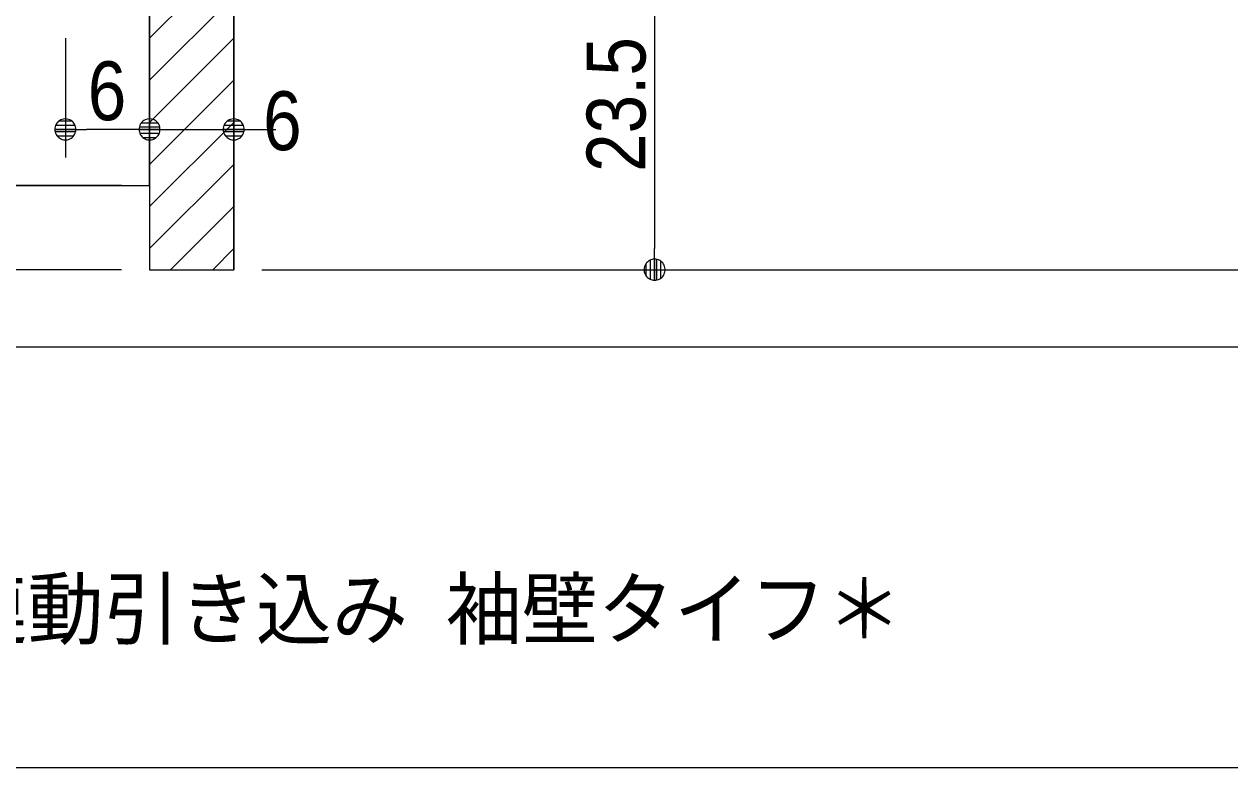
# Model space of a CAD drawing. Units: millimetres, scale not verified. Extents: x -606 to 606, y -304 to 304.
# Drawn here: x -343.7 to -257.8, y -277 to -224 of the extents above; entities that cross this region are included whole.
import ezdxf
from ezdxf.enums import TextEntityAlignment as Align

# ---------------------------------------------------------------- set-up
doc = ezdxf.new("R2010")
doc.units = ezdxf.units.MM
doc.header["$LTSCALE"] = 2
for name, color, linetype, lineweight in [('0-0_1図面枠', 7, 'Continuous', 9), ('0-1_3一般', 7, 'Continuous', 9), ('0-2_2寸法-1', 7, 'Continuous', 9), ('0-3_0', 7, 'Continuous', 9), ('0-5_2寸法-2', 7, 'Continuous', 9)]:
    doc.layers.add(name, color=color, linetype=linetype, lineweight=lineweight)
doc.styles.add('ＭＳ ゴシック', font='')
doc.styles.add('ＭＳ Ｐゴシック', font='')
doc.styles.get('ＭＳ ゴシック').set_extended_font_data('MS Gothic')
doc.styles.get('ＭＳ Ｐゴシック').set_extended_font_data('MS PGothic')

# ---------------------------------------------------------------- blocks, each defined once
blk = doc.blocks.new('グループ-2')
at = {"layer": '0-0_1図面枠'}
blk.add_line((-800, -494), (800, -494), dxfattribs=at)
blk.add_lwpolyline([(-800, 554), (800, 554), (800, -554), (-800, -554)], close=True, dxfattribs=at)
blk = doc.blocks.new('図面枠')
at = {"layer": '0-0_1図面枠'}
blk.add_blockref('グループ-2', (0, 0), dxfattribs=at)
blk = doc.blocks.new('_Dot')
at = {"layer": '0-3_0'}
for p, q in [((-1, 0), (-2, 0)), ((0.978, 0.2), (-0.978, 0.2)), ((0.799, 0.6), (-0.799, 0.6)), ((0.916, -0.398), (-0.916, -0.398)), ((0.6, -0.798), (-0.6, -0.798))]:
    blk.add_line(p, q, dxfattribs=at)
for points in [[(1, 0), (0.992, 0.125), (0.969, 0.249), (0.93, 0.368), (0.876, 0.482), (0.809, 0.588), (0.729, 0.685), (0.637, 0.771), (0.536, 0.844), (0.426, 0.905), (0.309, 0.951), (0.187, 0.982), (0.063, 0.998), (-0.063, 0.998), (-0.187, 0.982), (-0.309, 0.951), (-0.426, 0.905), (-0.536, 0.844), (-0.637, 0.771), (-0.729, 0.685), (-0.809, 0.588), (-0.876, 0.482), (-0.93, 0.368), (-0.969, 0.249), (-0.992, 0.125), (-1, 0), (0, 0)], [(-1, 0), (-0.992, -0.125), (-0.969, -0.249), (-0.93, -0.368), (-0.876, -0.482), (-0.809, -0.588), (-0.729, -0.685), (-0.637, -0.771), (-0.536, -0.844), (-0.426, -0.905), (-0.309, -0.951), (-0.187, -0.982), (-0.063, -0.998), (0.063, -0.998), (0.187, -0.982), (0.309, -0.951), (0.426, -0.905), (0.536, -0.844), (0.637, -0.771), (0.729, -0.685), (0.809, -0.588), (0.876, -0.482), (0.93, -0.368), (0.969, -0.249), (0.992, -0.125), (1, 0), (0, 0)]]:
    blk.add_lwpolyline(points, close=True, dxfattribs=at)
blk = doc.blocks.new('グループ-7')
at = {"layer": '0-1_3一般'}
for p, q in [((-312, -450), (-300, -438)), ((-300, -437.694), (-300, -483)), ((-312, -456), (-300, -444)), ((-312, -462), (-300, -450)), ((-312, -468), (-300, -456)), ((-312, -474), (-300, -462)), ((-312, -480), (-300, -468)), ((-613.241, -471), (-312, -471)), ((-309, -483), (-300, -474)), ((-303, -483), (-300, -480))]:
    blk.add_line(p, q, dxfattribs=at)
for points in [[(-324, -418), (-324, -446), (-312, -446), (-312, -483), (-300, -483), (-300, -437.694)], [(-324, -418), (-324, -446), (-312, -446), (-312, -483), (-300, -483), (-300, -437.694)], [(-312, -471), (-312, -446), (-613.241, -446)], [(-312, -446), (-312, -483), (-300, -483)]]:
    blk.add_lwpolyline(points, dxfattribs=at)

msp = doc.modelspace()

# ---------------------------------------------------------------- linework, layer by layer
at = {"layer": '0-2_2寸法-1'}
for p, q in [((-298.75, -219.501), (-298.75, -239.999)), ((-340.75, -225), (-340.75, -233.5)), ((-334.75, -229.5), (-334.73, -229.5)), ((-336.251, -231.5), (-339.249, -231.5)), ((-336.75, -235.5), (-356.75, -235.5)), ((-336.75, -241.5), (-356.75, -241.5)), ((-326.75, -241.5), (-296.75, -241.5)), ((-296.75, -241.5), (-224.75, -241.5))]:
    msp.add_line(p, q, dxfattribs=at)
at = {"layer": '0-5_2寸法-2'}
for p, q in [((-334.75, -229.5), (-334.73, -229.5)), ((-328.75, -229.5), (-328.73, -229.5)), ((-336.251, -231.5), (-337.751, -231.5)), ((-334.75, -231.5), (-328.75, -231.5)), ((-327.249, -231.5), (-325.749, -231.5))]:
    msp.add_line(p, q, dxfattribs=at)

# ---------------------------------------------------------------- block references
at = {"layer": '0-0_1図面枠', "xscale": 0.5, "yscale": 0.5}
msp.add_blockref('図面枠', (-178.75, 0), dxfattribs=at)
at = {"layer": '0-1_3一般', "xscale": 0.5, "yscale": 0.5}
msp.add_blockref('グループ-7', (-178.75, 0), dxfattribs=at)
at = {"layer": '0-2_2寸法-1', "xscale": 0.7503418, "yscale": 0.7503418}
for p, rotation in [((-340.75, -231.5), 180), ((-298.75, -241.5), 270)]:
    msp.add_blockref('_Dot', p, dxfattribs=dict(at, rotation=rotation))
msp.add_blockref('_Dot', (-334.75, -231.5), dxfattribs=at)
at = {"layer": '0-5_2寸法-2', "xscale": 0.7503418, "yscale": 0.7503418}
msp.add_blockref('_Dot', (-334.75, -231.5), dxfattribs=at)
at = {"layer": '0-5_2寸法-2', "xscale": 0.7503418, "yscale": 0.7503418, "rotation": 180}
msp.add_blockref('_Dot', (-328.75, -231.5), dxfattribs=at)

# ---------------------------------------------------------------- texts
at = {"layer": '0-0_1図面枠', "style": 'ＭＳ ゴシック', "width": 0.95}
msp.add_text('枠詳細図\u30003枚連動引き込み 袖壁タイフ＊', height=4.184, dxfattribs=at).set_placement((-384.098, -269.016), align=Align.BOTTOM_LEFT)
at = {"layer": '0-2_2寸法-1', "style": 'ＭＳ Ｐゴシック', "width": 0.9}
msp.add_text('23.5', height=4.194, rotation=90, dxfattribs=at).set_placement((-298.144, -234.536), align=Align.BOTTOM_LEFT)
msp.add_text('6', height=4.194, dxfattribs=at).set_placement((-339.155, -232.106), align=Align.BOTTOM_LEFT)
at = {"layer": '0-5_2寸法-2', "style": 'ＭＳ Ｐゴシック', "width": 0.9}
msp.add_text('6', height=4.194, dxfattribs=at).set_placement((-326.655, -234.239), align=Align.BOTTOM_LEFT)

doc.saveas('drawing.dxf')
